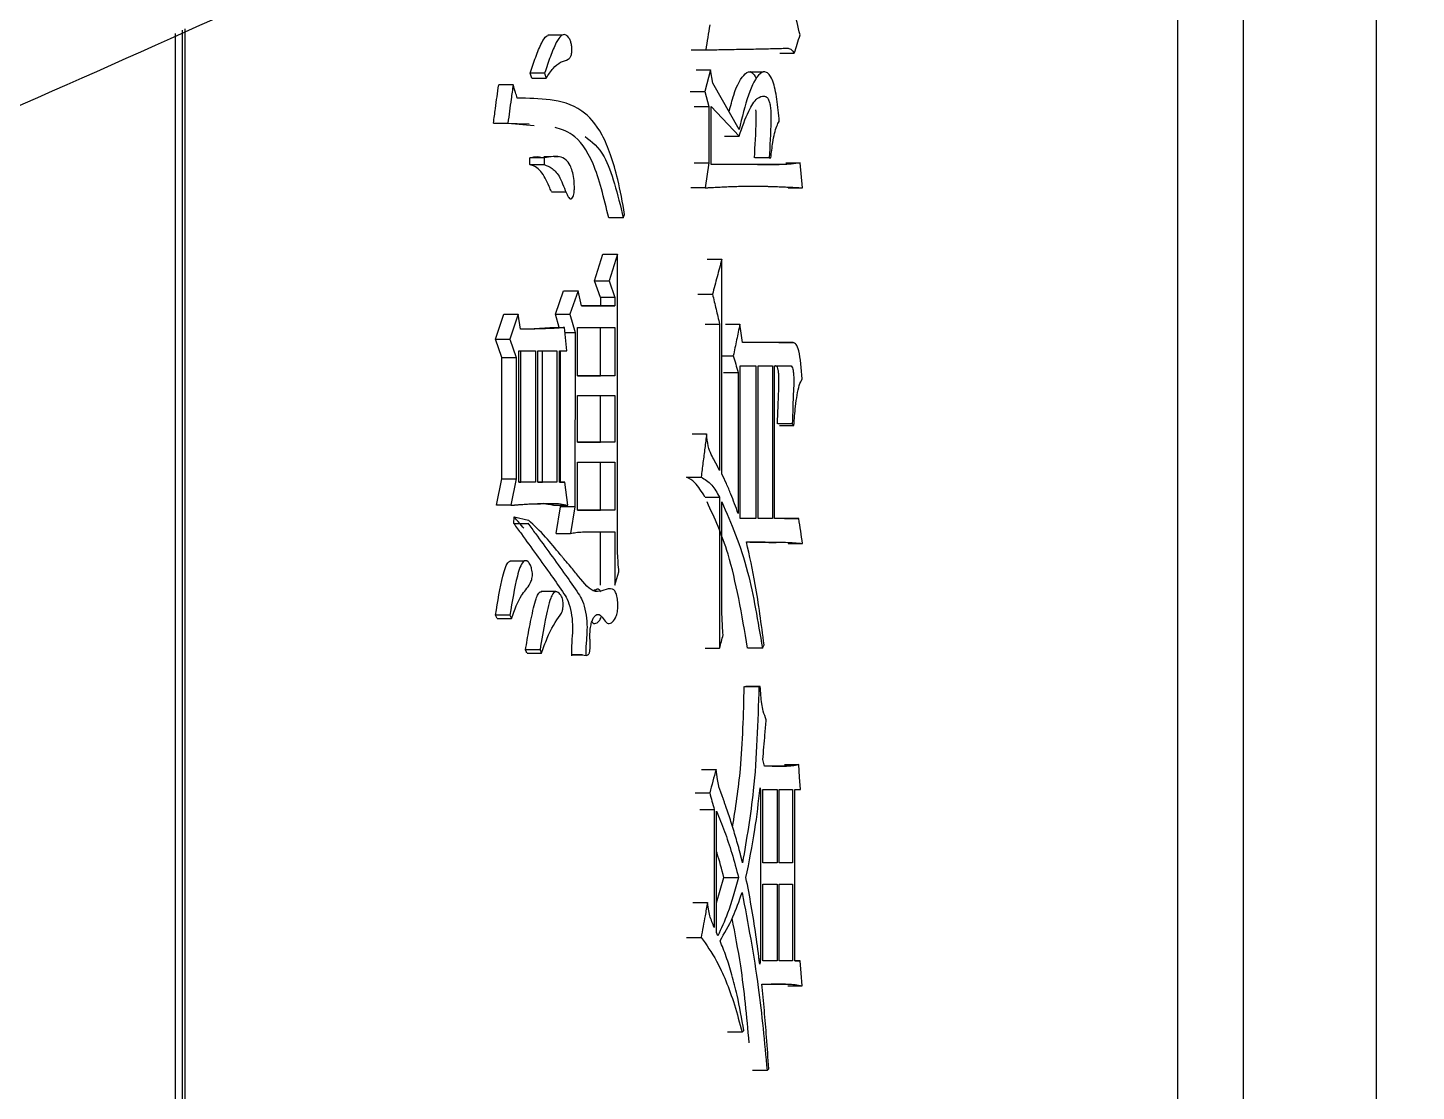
# Model space of a CAD drawing. Header units: millimetres. Extents: x 2028 to 4172, y 863 to 2379.
# Drawn here: x 2956.15 to 2965.19, y 1098.63 to 1105.55 of the extents above; entities that cross this region are included whole.
import ezdxf

# ---------------------------------------------------------------- set-up
doc = ezdxf.new("R2010")
doc.units = ezdxf.units.MM

msp = doc.modelspace()

# ---------------------------------------------------------------- linework, layer by layer
at = {"color": 7, "linetype": 'Continuous', "lineweight": 25}
for p, q in [((2964.9284, 1109.275), (2964.9309, 1080.5375)), ((2964.0636, 1108.8306), (2964.0661, 1080.5384)), ((2963.638, 1081.7115), (2963.6388, 1108.6122)), ((2957.1103, 1105.5117), (2957.1101, 1093.9289)), ((2957.1558, 1105.5328), (2957.1556, 1093.9289)), ((2957.1744, 1093.8789), (2957.1745, 1105.5415)), ((2959.632, 1105.5018), (2959.5367, 1105.5018)), ((2960.4695, 1105.4053), (2960.5642, 1105.4053)), ((2961.0478, 1105.3837), (2961.1411, 1105.3837)), ((2959.5154, 1105.2538), (2959.4214, 1105.2538)), ((2959.4314, 1105.2214), (2959.4214, 1105.2538)), ((2959.5154, 1105.2538), (2959.5254, 1105.2214)), ((2960.5018, 1105.2755), (2960.5964, 1105.2755)), ((2960.5964, 1105.2755), (2960.5583, 1105.1349)), ((2960.611, 1105.189), (2960.5964, 1105.2755)), ((2960.9386, 1105.2609), (2960.8442, 1105.261)), ((2959.31, 1105.1781), (2959.2163, 1105.1781)), ((2960.4636, 1105.1349), (2960.5583, 1105.1349)), ((2960.5583, 1105.1349), (2960.5847, 1105.0375)), ((2960.7811, 1104.8861), (2960.611, 1105.189)), ((2960.5847, 1105.0375), (2960.5847, 1104.6697)), ((2960.5993, 1105.0375), (2960.7811, 1104.8428)), ((2960.5993, 1104.6589), (2960.5993, 1105.0375)), ((2959.1822, 1104.9293), (2959.2759, 1104.9293)), ((2959.4145, 1104.9214), (2959.1822, 1104.9293)), ((2959.2759, 1104.9293), (2959.4474, 1104.9134)), ((2960.6869, 1104.8428), (2960.7811, 1104.8428)), ((2959.5121, 1104.7021), (2959.418, 1104.7021)), ((2959.418, 1104.6588), (2959.418, 1104.7021)), ((2959.559, 1104.7091), (2959.5106, 1104.7091)), ((2959.5121, 1104.7021), (2959.5121, 1104.6588)), ((2959.6059, 1104.7091), (2959.5766, 1104.7091)), ((2960.5847, 1104.6697), (2960.5612, 1104.5075)), ((2960.9774, 1104.7022), (2960.8837, 1104.7022)), ((2960.9774, 1104.7022), (2960.9885, 1104.7022)), ((2961.0855, 1104.6698), (2961.1787, 1104.6698)), ((2961.1947, 1104.5075), (2961.1787, 1104.6698)), ((2959.418, 1104.6588), (2959.5121, 1104.6588)), ((2961.0434, 1104.6589), (2960.5993, 1104.6589)), ((2960.9012, 1104.6589), (2960.9474, 1104.6589)), ((2960.9499, 1104.6589), (2961.0434, 1104.6589)), ((2960.5612, 1104.5075), (2960.4666, 1104.5075)), ((2961.1015, 1104.5075), (2961.1947, 1104.5075)), ((2959.5591, 1104.4806), (2959.6544, 1104.4806)), ((2960.0271, 1104.3127), (2959.9324, 1104.3127)), ((2959.8408, 1103.9017), (2959.8946, 1104.0748)), ((2959.8946, 1104.0748), (2959.9893, 1104.0748)), ((2959.9893, 1104.0748), (2959.9354, 1103.9017)), ((2959.9892, 1102.225), (2959.9893, 1104.0748)), ((2960.5746, 1104.0423), (2960.6691, 1104.0423)), ((2960.6691, 1102.6469), (2960.6691, 1104.0423)), ((2959.8408, 1103.9017), (2959.9354, 1103.9017)), ((2959.8788, 1103.7935), (2959.8408, 1103.9017)), ((2959.9354, 1103.9017), (2959.9734, 1103.7935)), ((2959.5862, 1103.6853), (2959.6384, 1103.8368)), ((2959.6384, 1103.8368), (2959.7327, 1103.8368)), ((2959.7327, 1103.8368), (2959.6805, 1103.6853)), ((2959.7555, 1103.7394), (2959.7327, 1103.8368)), ((2959.9734, 1103.7935), (2959.8788, 1103.7935)), ((2959.8788, 1103.7935), (2959.8788, 1103.7394)), ((2959.9734, 1103.7935), (2959.9734, 1103.7394)), ((2960.5135, 1103.8152), (2960.6081, 1103.8152)), ((2959.1958, 1103.523), (2959.2502, 1103.6853)), ((2959.2502, 1103.6853), (2959.344, 1103.6853)), ((2959.344, 1103.6853), (2959.2896, 1103.523)), ((2959.3575, 1103.588), (2959.344, 1103.6853)), ((2959.5862, 1103.6853), (2959.6805, 1103.6853)), ((2959.61, 1103.5988), (2959.5862, 1103.6853)), ((2959.6805, 1103.6853), (2959.7132, 1103.5663)), ((2959.8788, 1103.7394), (2959.9734, 1103.7394)), ((2959.5502, 1103.5988), (2959.6444, 1103.5988)), ((2959.6608, 1103.4473), (2959.6444, 1103.5988)), ((2959.7294, 1103.2851), (2959.7295, 1103.5988)), ((2959.7295, 1103.5988), (2959.9734, 1103.5988)), ((2959.8788, 1103.2851), (2959.8788, 1103.5988)), ((2959.9734, 1103.5988), (2959.9734, 1103.2851)), ((2960.5601, 1103.6205), (2960.6546, 1103.6205)), ((2960.6546, 1103.6205), (2960.6546, 1102.6685)), ((2960.6925, 1103.6205), (2960.7867, 1103.6205)), ((2959.1958, 1103.523), (2959.2896, 1103.523)), ((2959.2366, 1103.4041), (2959.1958, 1103.523)), ((2959.2896, 1103.523), (2959.3304, 1103.4041)), ((2959.6479, 1103.5663), (2959.7132, 1103.5663)), ((2959.7132, 1103.5663), (2959.7131, 1102.4305)), ((2961.133, 1103.5015), (2960.8038, 1103.5015)), ((2961.0397, 1103.5015), (2961.133, 1103.5015)), ((2959.2366, 1103.4041), (2959.3304, 1103.4041)), ((2959.2366, 1102.6144), (2959.2366, 1103.4041)), ((2959.3304, 1103.4041), (2959.3304, 1102.6144)), ((2959.3473, 1102.5928), (2959.3474, 1103.4473)), ((2959.3474, 1103.4473), (2959.4552, 1103.4473)), ((2959.3613, 1102.5928), (2959.3613, 1103.4473)), ((2959.4552, 1103.4473), (2959.4552, 1102.5928)), ((2959.472, 1102.5928), (2959.472, 1103.4473)), ((2959.472, 1103.4473), (2959.595, 1103.4473)), ((2959.5009, 1102.5928), (2959.5009, 1103.4473)), ((2959.595, 1103.4473), (2959.595, 1102.5928)), ((2959.6115, 1103.4473), (2959.6608, 1103.4473)), ((2959.6115, 1102.5928), (2959.6115, 1103.4473)), ((2959.6189, 1102.5928), (2959.6189, 1103.4473)), ((2960.6691, 1103.4149), (2960.7439, 1103.4149)), ((2960.7895, 1102.3548), (2960.7896, 1103.35)), ((2960.7896, 1103.35), (2960.8912, 1103.35)), ((2960.8912, 1103.35), (2960.8911, 1102.3548)), ((2960.9051, 1102.3548), (2960.9051, 1103.35)), ((2960.9051, 1103.35), (2960.9995, 1103.35)), ((2960.9995, 1103.35), (2960.9995, 1102.3548)), ((2961.0132, 1103.35), (2961.1141, 1103.35)), ((2961.0132, 1102.3549), (2961.0132, 1103.35)), ((2961.018, 1103.35), (2961.1141, 1103.35)), ((2959.9734, 1103.2851), (2959.7294, 1103.2851)), ((2959.7294, 1103.2851), (2959.8788, 1103.2851)), ((2959.9734, 1103.2851), (2959.8788, 1103.2851)), ((2960.6811, 1103.3068), (2960.7753, 1103.3068)), ((2960.7753, 1103.3068), (2960.7753, 1102.3873)), ((2959.7294, 1102.8524), (2959.7294, 1103.1553)), ((2959.7294, 1103.1553), (2959.9734, 1103.1553)), ((2959.8788, 1102.8524), (2959.8788, 1103.1553)), ((2959.9734, 1103.1553), (2959.9734, 1102.8524)), ((2961.1276, 1102.9714), (2961.0343, 1102.9714)), ((2961.0451, 1102.9606), (2961.1384, 1102.9606)), ((2961.1276, 1102.9714), (2961.1384, 1102.9606)), ((2960.4754, 1102.9066), (2960.57, 1102.9066)), ((2959.9734, 1102.8524), (2959.7294, 1102.8524)), ((2959.7294, 1102.8524), (2959.8788, 1102.8524)), ((2959.9734, 1102.8524), (2959.8788, 1102.8524)), ((2959.7294, 1102.4089), (2959.7294, 1102.7226)), ((2959.7294, 1102.7226), (2959.9734, 1102.7226)), ((2959.8788, 1102.4089), (2959.8788, 1102.7226)), ((2959.9734, 1102.7226), (2959.9734, 1102.4089)), ((2959.2026, 1102.4413), (2959.2366, 1102.6144)), ((2959.2366, 1102.6144), (2959.3304, 1102.6144)), ((2959.3304, 1102.6144), (2959.2964, 1102.4413)), ((2959.4552, 1102.5928), (2959.3473, 1102.5928)), ((2959.3473, 1102.5928), (2959.3613, 1102.5928)), ((2959.4552, 1102.5928), (2959.3613, 1102.5928)), ((2959.595, 1102.5928), (2959.472, 1102.5928)), ((2959.472, 1102.5928), (2959.5009, 1102.5928)), ((2959.595, 1102.5928), (2959.5009, 1102.5928)), ((2959.6477, 1102.5928), (2959.6115, 1102.5928)), ((2959.6115, 1102.5928), (2959.6477, 1102.5928)), ((2959.6674, 1102.4413), (2959.6477, 1102.5928)), ((2960.4393, 1102.6252), (2960.5347, 1102.6252)), ((2960.5601, 1102.4954), (2960.6546, 1102.4954)), ((2960.6546, 1102.4954), (2960.6546, 1101.5111)), ((2959.2964, 1102.4413), (2959.2026, 1102.4413)), ((2959.5107, 1102.4521), (2959.6049, 1102.4521)), ((2959.5731, 1102.4413), (2959.6674, 1102.4413)), ((2959.5895, 1102.2574), (2959.6189, 1102.4305)), ((2959.6049, 1102.4521), (2959.6674, 1102.4413)), ((2959.6189, 1102.4305), (2959.6189, 1102.4413)), ((2959.7131, 1102.4305), (2959.6189, 1102.4305)), ((2959.7131, 1102.4305), (2959.6837, 1102.2574)), ((2959.9734, 1102.4089), (2959.7294, 1102.4089)), ((2959.7294, 1102.4089), (2959.8788, 1102.4089)), ((2959.9734, 1102.4089), (2959.8788, 1102.4089)), ((2960.669, 1101.814), (2960.6691, 1102.463)), ((2959.3143, 1102.3223), (2959.3176, 1102.3656)), ((2959.3176, 1102.3656), (2959.4098, 1102.344)), ((2960.8911, 1102.3548), (2960.7895, 1102.3548)), ((2960.8911, 1102.3548), (2960.7972, 1102.3548)), ((2960.9995, 1102.3548), (2960.9051, 1102.3548)), ((2960.9995, 1102.3548), (2960.9058, 1102.3548)), ((2961.1706, 1102.3549), (2961.0132, 1102.3549)), ((2961.0774, 1102.3549), (2961.1706, 1102.3549)), ((2959.5895, 1102.2574), (2959.6837, 1102.2574)), ((2959.8788, 1101.9221), (2959.8788, 1102.2683)), ((2959.9734, 1102.2683), (2959.9734, 1101.9221)), ((2961.1015, 1102.1926), (2961.1946, 1102.1926)), ((2959.3836, 1102.0789), (2959.2897, 1102.0789)), ((2959.9734, 1101.9221), (2959.9987, 1102.0086)), ((2959.5888, 1101.8795), (2959.4935, 1101.8795)), ((2959.206, 1101.7058), (2959.1958, 1101.7274)), ((2959.206, 1101.7058), (2959.2997, 1101.7058)), ((2959.2895, 1101.7274), (2959.2997, 1101.7058)), ((2959.4853, 1101.5003), (2959.3913, 1101.5003)), ((2960.5601, 1101.5111), (2960.6546, 1101.5111)), ((2960.933, 1101.5111), (2960.8391, 1101.5111)), ((2960.933, 1101.5111), (2960.9441, 1101.5327)), ((2959.4013, 1101.4786), (2959.4953, 1101.4786)), ((2959.7616, 1101.4678), (2959.6967, 1101.4678)), ((2960.8168, 1101.2623), (2960.9107, 1101.2623)), ((2960.9191, 1101.2623), (2960.8252, 1101.2623)), ((2960.9191, 1101.2623), (2960.9107, 1101.2623)), ((2960.9469, 1100.7431), (2960.9358, 1100.7863)), ((2960.5368, 1100.7214), (2960.6313, 1100.7214)), ((2961.0897, 1100.7431), (2960.9469, 1100.7431)), ((2960.9962, 1100.7431), (2961.0897, 1100.7431)), ((2961.0773, 1100.7539), (2961.1705, 1100.7539)), ((2960.4959, 1100.57), (2960.5905, 1100.57)), ((2960.9218, 1100.57), (2960.9218, 1099.4883)), ((2960.9357, 1100.1157), (2960.9358, 1100.5916)), ((2960.9358, 1100.5916), (2961.0296, 1100.5916)), ((2961.0296, 1100.5916), (2961.0296, 1100.1157)), ((2961.0433, 1100.1157), (2961.0433, 1100.5916)), ((2961.0433, 1100.5916), (2961.1302, 1100.5916)), ((2961.1302, 1100.5916), (2961.1302, 1100.1157)), ((2961.1437, 1100.5916), (2961.1813, 1100.5916)), ((2961.1437, 1099.4775), (2961.1437, 1100.5916)), ((2960.5251, 1100.4618), (2960.6197, 1100.4618)), ((2960.6197, 1100.4618), (2960.6196, 1099.6938)), ((2960.6342, 1099.6613), (2960.6342, 1100.451)), ((2961.0296, 1100.1157), (2960.9357, 1100.1157)), ((2961.0296, 1100.1157), (2960.936, 1100.1157)), ((2961.1302, 1100.1157), (2961.0433, 1100.1157)), ((2961.1302, 1100.1157), (2961.0433, 1100.1157)), ((2960.6342, 1099.8549), (2960.6824, 1100.0183)), ((2960.6839, 1100.0183), (2960.7781, 1100.0183)), ((2960.9357, 1099.4774), (2960.9357, 1099.975)), ((2960.9357, 1099.975), (2961.0296, 1099.975)), ((2961.0296, 1099.975), (2961.0296, 1099.4774)), ((2961.0433, 1099.4774), (2961.0433, 1099.975)), ((2961.0433, 1099.975), (2961.1302, 1099.975)), ((2961.1302, 1099.975), (2961.1302, 1099.4775)), ((2960.4812, 1099.856), (2960.5758, 1099.856)), ((2960.6429, 1099.6397), (2960.6342, 1099.6613)), ((2960.9218, 1099.4883), (2960.912, 1099.4883)), ((2960.9218, 1099.4883), (2960.9162, 1099.4558)), ((2961.0296, 1099.4774), (2960.9357, 1099.4774)), ((2961.0296, 1099.4774), (2960.936, 1099.4774)), ((2961.1302, 1099.4775), (2961.0433, 1099.4774)), ((2961.1302, 1099.4775), (2961.0433, 1099.4775)), ((2961.1786, 1099.4775), (2961.1437, 1099.4775)), ((2961.1437, 1099.4775), (2961.1786, 1099.4775)), ((2960.9302, 1099.326), (2961.0842, 1099.326)), ((2961.0842, 1099.326), (2960.9908, 1099.326)), ((2961.0988, 1099.3152), (2961.1919, 1099.3152)), ((2960.8008, 1099.0123), (2960.7067, 1099.0123)), ((2960.8008, 1099.0123), (2960.8122, 1099.0231)), ((2960.9635, 1098.7635), (2960.9745, 1098.7743))]:
    msp.add_line(p, q, dxfattribs=at)
at = {"color": 7, "linetype": 'Continuous', "lineweight": 25, "flags": 128}
for points in [[(2959.4314, 1105.2214), (2959.4725, 1105.2214), (2959.499, 1105.2214), (2959.5254, 1105.2214)], [(2960.4901, 1105.0375), (2960.537, 1105.0375), (2960.5847, 1105.0375)], [(2960.4901, 1104.6697), (2960.537, 1104.6697), (2960.5847, 1104.6697)], [(2960.0271, 1104.3127), (2960.0318, 1104.3235), (2960.0365, 1104.3343)], [(2960.8038, 1103.5015), (2960.7952, 1103.561), (2960.7867, 1103.6205)], [(2959.3143, 1102.3223), (2959.3565, 1102.3223), (2959.3823, 1102.3223), (2959.4082, 1102.3223)], [(2959.2895, 1101.7274), (2959.2548, 1101.7274), (2959.2253, 1101.7274), (2959.1958, 1101.7274)], [(2959.4013, 1101.4786), (2959.3988, 1101.4841), (2959.3962, 1101.4896), (2959.3913, 1101.5003)], [(2959.4853, 1101.5002), (2959.4879, 1101.4948), (2959.4916, 1101.4867), (2959.4953, 1101.4786)], [(2960.6487, 1100.6132), (2960.6417, 1100.6572), (2960.6365, 1100.6893), (2960.6313, 1100.7214)], [(2961.1813, 1100.5916), (2961.1759, 1100.6728), (2961.1705, 1100.7539)], [(2960.919, 1100.6025), (2960.9204, 1100.5862), (2960.9218, 1100.57)], [(2960.5904, 1099.7695), (2960.5831, 1099.8128), (2960.5758, 1099.856)], [(2960.4399, 1099.6289), (2960.4634, 1099.6289), (2960.4874, 1099.6289), (2960.5346, 1099.6289)], [(2961.1919, 1099.3152), (2961.1852, 1099.3963), (2961.1786, 1099.4775)], [(2960.9635, 1098.7635), (2960.9245, 1098.7635), (2960.896, 1098.7635), (2960.8697, 1098.7635)]]:
    msp.add_lwpolyline(points, dxfattribs=at)
at = {"color": 7, "linetype": 'Continuous', "lineweight": 25}
for points, knots in [([(2887.028, 1090.6049), (2889.5884, 1090.6297), (2893.1688, 1090.6645), (2898.438, 1090.9433), (2902.9024, 1091.2786), (2908.2185, 1091.8443), (2913.7875, 1092.6176), (2919.601, 1093.6276), (2925.5722, 1094.8837), (2931.6482, 1096.3943), (2937.7862, 1098.165), (2943.9514, 1100.1992), (2950.1149, 1102.4987), (2956.2518, 1105.0639), (2962.3399, 1107.8943), (2968.3594, 1110.988), (2974.2922, 1114.3427), (2980.1213, 1117.9549), (2985.8311, 1121.8204), (2991.4066, 1125.9345), (2996.8339, 1130.2917), (3002.0996, 1134.886), (3007.1909, 1139.7105), (3012.0958, 1144.7581), (3016.8026, 1150.0211), (3021.3004, 1155.4911), (3025.5787, 1161.1593), (3029.6274, 1167.0165), (3033.437, 1173.0532), (3036.9987, 1179.259), (3040.3039, 1185.6237), (3043.3448, 1192.1362), (3046.1138, 1198.7854), (3048.6043, 1205.5598), (3050.8097, 1212.4475), (3052.7243, 1219.4363), (3054.3429, 1226.5139), (3055.6607, 1233.6676), (3056.6736, 1240.8846), (3057.378, 1248.1518), (3057.7709, 1255.456), (3057.8498, 1262.7838), (3057.6128, 1270.1219), (3057.0586, 1277.4566), (3056.1865, 1284.7742), (3054.9961, 1292.0613), (3053.488, 1299.3039), (3051.663, 1306.4885), (3049.5226, 1313.6013), (3047.0687, 1320.6288), (3044.3039, 1327.5574), (3041.2312, 1334.3737), (3037.854, 1341.0644), (3034.1764, 1347.6163), (3030.2028, 1354.0163), (3025.9378, 1360.2516), (3021.3866, 1366.3097), (3016.5547, 1372.178), (3011.4475, 1377.8444), (3006.071, 1383.297), (3000.6242, 1388.3446), (2995.1508, 1392.9968), (2989.6926, 1397.2663), (2984.0677, 1401.3086), (2978.2863, 1405.117), (2972.3588, 1408.6852), (2966.2963, 1412.0071), (2960.1106, 1415.0774), (2953.8139, 1417.8909), (2947.4202, 1420.4428), (2940.9451, 1422.7289), (2934.4074, 1424.7452), (2927.8325, 1426.4877), (2921.2596, 1427.9526), (2914.7658, 1429.1341), (2908.4763, 1430.0312), (2902.9526, 1430.6146), (2898.0698, 1430.9822), (2893.2457, 1431.222), (2887.2713, 1431.3391), (2881.7545, 1431.2287), (2876.4853, 1430.957), (2872.0208, 1430.6195), (2866.7048, 1430.0546), (2861.1358, 1429.2811), (2855.3223, 1428.2711), (2849.3511, 1427.015), (2843.2751, 1425.5044), (2837.1371, 1423.7337), (2830.9719, 1421.6995), (2824.8084, 1419.4), (2818.6715, 1416.8348), (2812.5834, 1414.0044), (2806.5639, 1410.9106), (2800.6311, 1407.556), (2794.802, 1403.9438), (2789.0922, 1400.0783), (2783.5167, 1395.9641), (2778.0894, 1391.6069), (2772.8237, 1387.0127), (2767.7324, 1382.1882), (2762.8275, 1377.1405), (2758.1207, 1371.8776), (2753.6229, 1366.4076), (2749.3446, 1360.7394), (2745.2959, 1354.8821), (2741.4863, 1348.8455), (2737.9245, 1342.6397), (2734.6198, 1336.2749), (2731.577, 1329.7629), (2728.8151, 1323.1115), (2726.478, 1316.8294), (2725.1995, 1312.7243), (2724.6363, 1310.9158)], [0, 0, 0, 0, 0.010207, 0.014274, 0.021037, 0.028056, 0.035587, 0.043451, 0.051578, 0.059911, 0.06841, 0.077044, 0.085791, 0.094634, 0.103558, 0.112554, 0.121612, 0.130726, 0.13989, 0.149098, 0.158347, 0.167633, 0.176954, 0.186306, 0.195688, 0.205098, 0.214535, 0.223996, 0.233481, 0.242989, 0.252518, 0.262068, 0.271639, 0.281229, 0.290838, 0.300466, 0.310113, 0.319778, 0.329461, 0.339162, 0.348881, 0.358618, 0.368373, 0.378146, 0.387938, 0.397748, 0.407578, 0.417427, 0.427296, 0.437185, 0.447097, 0.457031, 0.466988, 0.47697, 0.486979, 0.497016, 0.507082, 0.517181, 0.527315, 0.537488, 0.547704, 0.556915, 0.566123, 0.575327, 0.584526, 0.593719, 0.602905, 0.612082, 0.621247, 0.630396, 0.639524, 0.64862, 0.657668, 0.666638, 0.675463, 0.683979, 0.691963, 0.697606, 0.703501, 0.71122, 0.721427, 0.725494, 0.732257, 0.739276, 0.746807, 0.754671, 0.762798, 0.771131, 0.77963, 0.788264, 0.797011, 0.805853, 0.814778, 0.823774, 0.832832, 0.841946, 0.85111, 0.860318, 0.869567, 0.878853, 0.888174, 0.897526, 0.906908, 0.916318, 0.925755, 0.935216, 0.944701, 0.954208, 0.963738, 0.973288, 0.982858, 0.992449, 1, 1, 1, 1]), ([(2961.1787, 1105.5027), (2961.1653, 1105.5567), (2961.1394, 1105.6614), (2961.1047, 1105.8291), (2961.0839, 1105.9432), (2961.0735, 1106.0003)], [0, 0, 0, 0, 0.347854, 0.67337, 1, 1, 1, 1]), ([(2959.4214, 1105.2538), (2959.4332, 1105.2893), (2959.4568, 1105.3605), (2959.4912, 1105.4448), (2959.5194, 1105.4933), (2959.534, 1105.4979), (2959.5374, 1105.499)], [0, 0, 0, 0, 0.3465962, 0.6953672, 0.9290108, 1, 1, 1, 1]), ([(2959.5254, 1105.2214), (2959.5404, 1105.244), (2959.5705, 1105.2894), (2959.6194, 1105.3306), (2959.6568, 1105.3333), (2959.6794, 1105.353), (2959.6872, 1105.3647), (2959.6916, 1105.3804), (2959.6932, 1105.3963), (2959.6929, 1105.4173), (2959.69, 1105.4415), (2959.6834, 1105.4671), (2959.6695, 1105.492), (2959.6487, 1105.509), (2959.6199, 1105.4989), (2959.5867, 1105.45), (2959.5518, 1105.3618), (2959.5276, 1105.2913), (2959.5154, 1105.2539), (2959.5154, 1105.2538)], [0, 0, 0, 0, 0.122963, 0.247031, 0.370505, 0.395962, 0.421667, 0.433716, 0.445798, 0.461982, 0.485013, 0.50855, 0.540716, 0.603687, 0.664288, 0.751122, 0.871606, 0.999878, 1, 1, 1, 1]), ([(2960.5906, 1105.5676), (2960.5862, 1105.5405), (2960.5774, 1105.4864), (2960.5686, 1105.4324), (2960.5642, 1105.4053)], [0, 0, 0, 0, 0.5, 1, 1, 1, 1]), ([(2961.1411, 1105.3837), (2961.1474, 1105.4035), (2961.1599, 1105.4432), (2961.1724, 1105.4829), (2961.1787, 1105.5027)], [0, 0, 0, 0, 0.499999, 1, 1, 1, 1]), ([(2960.5642, 1105.4053), (2960.5835, 1105.4057), (2960.6221, 1105.4064), (2960.6794, 1105.4075), (2960.7363, 1105.4085), (2960.7833, 1105.4094), (2960.83, 1105.4102), (2960.8764, 1105.411), (2960.9317, 1105.4122), (2960.9773, 1105.4132), (2961.0192, 1105.4143), (2961.05, 1105.415), (2961.079, 1105.4157), (2961.0934, 1105.416), (2961.1006, 1105.4162)], [0, 0, 0, 0, 0.104023, 0.208045, 0.312068, 0.416091, 0.468102, 0.572125, 0.676148, 0.78017, 0.832182, 0.916091, 0.958045, 1, 1, 1, 1]), ([(2961.1006, 1105.4162), (2961.1084, 1105.4146), (2961.1225, 1105.4117), (2961.1354, 1105.3923), (2961.1411, 1105.3837)], [0, 0, 0, 0, 0.557581, 1, 1, 1, 1]), ([(2960.7166, 1105.001), (2960.7262, 1105.0395), (2960.7546, 1105.1535), (2960.8072, 1105.249), (2960.8614, 1105.2746), (2960.8832, 1105.2358), (2960.8919, 1105.2201)], [0, 0, 0, 0, 0.215613, 0.638466, 0.853974, 1, 1, 1, 1]), ([(2961.0434, 1104.9402), (2961.0388, 1104.9891), (2961.0296, 1105.0854), (2961.0034, 1105.2134), (2960.9614, 1105.2707), (2960.9034, 1105.2531), (2960.8378, 1105.122), (2960.8002, 1104.9657), (2960.7811, 1104.8861)], [0, 0, 0, 0, 0.1273113, 0.25064, 0.3763468, 0.5011022, 0.7458194, 1, 1, 1, 1]), ([(2959.1822, 1104.9293), (2959.1865, 1104.9606), (2959.1943, 1105.0178), (2959.2057, 1105.1007), (2959.2127, 1105.1523), (2959.2163, 1105.1781)], [0, 0, 0, 0, 0.377799, 0.688899, 1, 1, 1, 1]), ([(2959.31, 1105.1781), (2959.3057, 1105.1468), (2959.2979, 1105.0896), (2959.2866, 1105.0067), (2959.2795, 1104.9551), (2959.2759, 1104.9293)], [0, 0, 0, 0, 0.377734, 0.688867, 1, 1, 1, 1]), ([(2959.3372, 1105.0915), (2959.3333, 1105.104), (2959.3268, 1105.1247), (2959.3177, 1105.1535), (2959.3126, 1105.1699), (2959.31, 1105.1781)], [0, 0, 0, 0, 0.4325048, 0.7162517, 1, 1, 1, 1]), ([(2960.0365, 1104.3343), (2960.0225, 1104.412), (2959.986, 1104.6139), (2959.8942, 1104.8778), (2959.7389, 1105.0437), (2959.5518, 1105.0868), (2959.4091, 1105.0899), (2959.3372, 1105.0915)], [0, 0, 0, 0, 0.112639, 0.292888, 0.474955, 0.735645, 1, 1, 1, 1]), ([(2960.7811, 1104.8428), (2960.8014, 1104.901), (2960.8374, 1105.0045), (2960.8952, 1105.0951), (2960.9372, 1105.1072), (2960.9633, 1105.1), (2960.9759, 1105.0774), (2960.9842, 1105.0489), (2960.9896, 1105.0032), (2960.9886, 1104.8838), (2960.9823, 1104.7816), (2960.9774, 1104.7022)], [0, 0, 0, 0, 0.23749, 0.42213, 0.564767, 0.621672, 0.660735, 0.693272, 0.725999, 0.787152, 1, 1, 1, 1]), ([(2960.8815, 1104.7022), (2960.8862, 1104.7825), (2960.8918, 1104.879), (2960.8937, 1104.9861), (2960.8918, 1105.0085), (2960.8913, 1105.0149)], [0, 0, 0, 0, 0.779722, 0.936775, 1, 1, 1, 1]), ([(2960.9885, 1104.7022), (2960.9924, 1104.7366), (2960.9987, 1104.7931), (2961.0118, 1104.8631), (2961.026, 1104.912), (2961.0377, 1104.9309), (2961.0434, 1104.9402)], [0, 0, 0, 0, 0.348649, 0.570981, 0.788219, 1, 1, 1, 1]), ([(2959.9324, 1104.3127), (2959.9016, 1104.4404), (2959.8409, 1104.6916), (2959.7085, 1104.864), (2959.6207, 1104.8898), (2959.5834, 1104.9008)], [0, 0, 0, 0, 0.372916, 0.733547, 1, 1, 1, 1]), ([(2959.7791, 1104.841), (2959.8226, 1104.8077), (2959.9265, 1104.728), (2959.9901, 1104.4655), (2960.0271, 1104.3127)], [0, 0, 0, 0, 0.418252, 1, 1, 1, 1]), ([(2959.418, 1104.7021), (2959.4359, 1104.7066), (2959.4671, 1104.7145), (2959.4979, 1104.7068), (2959.511, 1104.7036)], [0, 0, 0, 0, 0.573402, 1, 1, 1, 1]), ([(2959.5121, 1104.6588), (2959.5298, 1104.6521), (2959.5655, 1104.6388), (2959.6187, 1104.5795), (2959.6483, 1104.4885), (2959.6714, 1104.4435), (2959.6824, 1104.4341), (2959.6926, 1104.4372), (2959.7007, 1104.4488), (2959.7059, 1104.4656), (2959.7088, 1104.4877), (2959.7095, 1104.5232), (2959.706, 1104.57), (2959.6962, 1104.6181), (2959.6791, 1104.6621), (2959.6375, 1104.7118), (2959.5792, 1104.7141), (2959.5314, 1104.7056), (2959.5121, 1104.7021)], [0, 0, 0, 0, 0.115518, 0.231634, 0.360314, 0.38877, 0.411137, 0.433609, 0.45467, 0.468652, 0.482629, 0.505933, 0.545458, 0.585905, 0.62732, 0.690876, 0.874624, 1, 1, 1, 1]), ([(2961.1787, 1104.6698), (2961.1596, 1104.6669), (2961.1277, 1104.6621), (2961.0825, 1104.6597), (2961.0565, 1104.6592), (2961.0434, 1104.6589)], [0, 0, 0, 0, 0.427543, 0.713753, 1, 1, 1, 1]), ([(2959.5602, 1104.4829), (2959.555, 1104.4942), (2959.533, 1104.542), (2959.4896, 1104.6338), (2959.4432, 1104.65), (2959.418, 1104.6588)], [0, 0, 0, 0, 0.12447, 0.525331, 1, 1, 1, 1]), ([(2960.5612, 1104.5075), (2960.5649, 1104.5077), (2960.5722, 1104.5081), (2960.5831, 1104.5087), (2960.5976, 1104.5095), (2960.6158, 1104.5105), (2960.6375, 1104.5116), (2960.6592, 1104.5127), (2960.6807, 1104.5138), (2960.7022, 1104.5148), (2960.7237, 1104.5157), (2960.7415, 1104.5164), (2960.7593, 1104.517), (2960.777, 1104.5175), (2960.7982, 1104.518), (2960.8159, 1104.5183), (2960.8299, 1104.5185), (2960.8405, 1104.5186), (2960.851, 1104.5187), (2960.8615, 1104.5187), (2960.8702, 1104.5187), (2960.8772, 1104.5187), (2960.8824, 1104.5187), (2960.8877, 1104.5186), (2960.8929, 1104.5186), (2960.8972, 1104.5186), (2960.9007, 1104.5185), (2960.9042, 1104.5185), (2960.9085, 1104.5185), (2960.9137, 1104.5184), (2960.9189, 1104.5183), (2960.9241, 1104.5182), (2960.9293, 1104.5182), (2960.9345, 1104.5181), (2960.9414, 1104.5179), (2960.9501, 1104.5178), (2960.9604, 1104.5175), (2960.9707, 1104.5172), (2960.981, 1104.517), (2960.9913, 1104.5167), (2961.0016, 1104.5163), (2961.0153, 1104.5159), (2961.0323, 1104.5152), (2961.0527, 1104.5144), (2961.0731, 1104.5135), (2961.0933, 1104.5126), (2961.1102, 1104.5118), (2961.1236, 1104.5112), (2961.1337, 1104.5107), (2961.1437, 1104.5101), (2961.1537, 1104.5096), (2961.1637, 1104.5091), (2961.1739, 1104.5086), (2961.1842, 1104.5081), (2961.1912, 1104.5077), (2961.1947, 1104.5075)], [0, 0, 0, 0, 0.016501, 0.033002, 0.049503, 0.082504, 0.115506, 0.148508, 0.18151, 0.214512, 0.247513, 0.280515, 0.297016, 0.330018, 0.36302, 0.396021, 0.412522, 0.429023, 0.445524, 0.462025, 0.478526, 0.486776, 0.495027, 0.503277, 0.511528, 0.519778, 0.523903, 0.528029, 0.536279, 0.54453, 0.55278, 0.56103, 0.569281, 0.577531, 0.585782, 0.602283, 0.618784, 0.635284, 0.651785, 0.668286, 0.684787, 0.701288, 0.73429, 0.767292, 0.800293, 0.833295, 0.866297, 0.882798, 0.899299, 0.9158, 0.932301, 0.948801, 0.965302, 0.982651, 1, 1, 1, 1]), ([(2960.6691, 1104.0423), (2960.659, 1104.0045), (2960.6387, 1103.9287), (2960.6183, 1103.853), (2960.6081, 1103.8152)], [0, 0, 0, 0, 0.5, 1, 1, 1, 1]), ([(2960.6081, 1103.8152), (2960.6158, 1103.7827), (2960.6314, 1103.7178), (2960.6469, 1103.6529), (2960.6546, 1103.6205)], [0, 0, 0, 0, 0.500001, 1, 1, 1, 1]), ([(2959.9734, 1103.7394), (2959.9416, 1103.7394), (2959.8697, 1103.7394), (2959.7964, 1103.7394), (2959.7555, 1103.7394)], [0, 0, 0, 0, 0.44202, 1, 1, 1, 1]), ([(2959.7555, 1103.7394), (2959.7563, 1103.7394), (2959.7979, 1103.7394), (2959.8388, 1103.7394), (2959.8788, 1103.7394)], [0, 0, 0, 0, 0.020471, 1, 1, 1, 1]), ([(2959.6444, 1103.5988), (2959.6429, 1103.5986), (2959.6383, 1103.5982), (2959.6307, 1103.5975), (2959.6215, 1103.5966), (2959.6139, 1103.5958), (2959.6077, 1103.5953), (2959.6031, 1103.5949), (2959.5985, 1103.5945), (2959.5939, 1103.5942), (2959.5893, 1103.5939), (2959.5847, 1103.5936), (2959.5801, 1103.5933), (2959.5709, 1103.5928), (2959.5386, 1103.5911), (2959.5014, 1103.5896), (2959.4688, 1103.5891), (2959.4595, 1103.589), (2959.4548, 1103.5889), (2959.4501, 1103.5888), (2959.4454, 1103.5887), (2959.4408, 1103.5887), (2959.4361, 1103.5886), (2959.4314, 1103.5886), (2959.4267, 1103.5885), (2959.422, 1103.5885), (2959.4173, 1103.5884), (2959.4126, 1103.5884), (2959.4079, 1103.5883), (2959.4033, 1103.5883), (2959.3993, 1103.5883), (2959.3962, 1103.5882), (2959.3939, 1103.5882), (2959.3915, 1103.5882), (2959.3891, 1103.5882), (2959.3868, 1103.5882), (2959.3844, 1103.5881), (2959.3821, 1103.5881), (2959.3797, 1103.5881), (2959.3774, 1103.5881), (2959.375, 1103.5881), (2959.3727, 1103.5881), (2959.3703, 1103.588), (2959.368, 1103.588), (2959.3656, 1103.588), (2959.3632, 1103.588), (2959.3605, 1103.588), (2959.3586, 1103.588), (2959.3575, 1103.588)], [0, 0, 0, 0, 0.016204, 0.048613, 0.081022, 0.11343, 0.129634, 0.145839, 0.162043, 0.178247, 0.194452, 0.210656, 0.22686, 0.243065, 0.307882, 0.567153, 0.631971, 0.648175, 0.664379, 0.680584, 0.696788, 0.712992, 0.729197, 0.745401, 0.761605, 0.777809, 0.794014, 0.810218, 0.826422, 0.842627, 0.858831, 0.866933, 0.875035, 0.883137, 0.89124, 0.899342, 0.907444, 0.915546, 0.923648, 0.93175, 0.939853, 0.947955, 0.956057, 0.964159, 0.972261, 0.980363, 0.988466, 1, 1, 1, 1]), ([(2959.3581, 1103.5889), (2959.3766, 1103.5892), (2959.4413, 1103.59), (2959.5049, 1103.5951), (2959.5502, 1103.5988)], [0, 0, 0, 0, 0.286199, 1, 1, 1, 1]), ([(2960.7867, 1103.6205), (2960.7796, 1103.5862), (2960.7654, 1103.5177), (2960.7511, 1103.4492), (2960.7439, 1103.4149)], [0, 0, 0, 0, 0.499999, 1, 1, 1, 1]), ([(2961.192, 1103.2635), (2961.1874, 1103.3315), (2961.181, 1103.425), (2961.1534, 1103.4938), (2961.1397, 1103.499), (2961.133, 1103.5015)], [0, 0, 0, 0, 0.57516, 0.790026, 1, 1, 1, 1]), ([(2960.7439, 1103.4149), (2960.7492, 1103.3969), (2960.7596, 1103.3608), (2960.7701, 1103.3248), (2960.7753, 1103.3068)], [0, 0, 0, 0, 0.500002, 1, 1, 1, 1]), ([(2961.0315, 1102.9714), (2961.0345, 1103.0439), (2961.0383, 1103.1345), (2961.0409, 1103.243), (2961.0413, 1103.2898), (2961.0369, 1103.3225), (2961.0317, 1103.3413), (2961.0248, 1103.3486), (2961.0202, 1103.3496), (2961.018, 1103.3501)], [0, 0, 0, 0, 0.5086791, 0.6355929, 0.7626286, 0.8246529, 0.8841163, 0.9426063, 1, 1, 1, 1]), ([(2961.1141, 1103.3501), (2961.1182, 1103.3493), (2961.1248, 1103.3481), (2961.1321, 1103.3274), (2961.1397, 1103.2773), (2961.1338, 1103.1511), (2961.1301, 1103.0429), (2961.1276, 1102.9714)], [0, 0, 0, 0, 0.100649, 0.162017, 0.226226, 0.489486, 1, 1, 1, 1]), ([(2961.1384, 1102.9606), (2961.1415, 1103.0027), (2961.1466, 1103.0717), (2961.1588, 1103.1595), (2961.1726, 1103.2255), (2961.1856, 1103.251), (2961.192, 1103.2635)], [0, 0, 0, 0, 0.348454, 0.571203, 0.789125, 1, 1, 1, 1]), ([(2960.57, 1102.9065), (2960.5661, 1102.8755), (2960.5583, 1102.8131), (2960.5465, 1102.7193), (2960.5386, 1102.6566), (2960.5347, 1102.6252)], [0, 0, 0, 0, 0.331265, 0.665632, 1, 1, 1, 1]), ([(2960.6546, 1102.6685), (2960.6435, 1102.6895), (2960.6253, 1102.7241), (2960.5998, 1102.7707), (2960.5788, 1102.8235), (2960.573, 1102.8785), (2960.57, 1102.9065)], [0, 0, 0, 0, 0.334928, 0.552034, 0.77193, 1, 1, 1, 1]), ([(2960.5591, 1102.4954), (2960.5377, 1102.5306), (2960.4998, 1102.593), (2960.4577, 1102.6154), (2960.4393, 1102.6252)], [0, 0, 0, 0, 0.562835, 1, 1, 1, 1]), ([(2960.5347, 1102.6252), (2960.5581, 1102.6112), (2960.6001, 1102.5861), (2960.6379, 1102.5233), (2960.6546, 1102.4954)], [0, 0, 0, 0, 0.556867, 1, 1, 1, 1]), ([(2960.7753, 1102.3873), (2960.7598, 1102.4304), (2960.7352, 1102.4989), (2960.6992, 1102.5831), (2960.6791, 1102.6256), (2960.6691, 1102.6469)], [0, 0, 0, 0, 0.460317, 0.729933, 1, 1, 1, 1]), ([(2959.2964, 1102.4413), (2959.298, 1102.4415), (2959.3005, 1102.4417), (2959.3046, 1102.442), (2959.3088, 1102.4424), (2959.3138, 1102.4428), (2959.3187, 1102.4433), (2959.3237, 1102.4437), (2959.3286, 1102.4441), (2959.3353, 1102.4447), (2959.3435, 1102.4454), (2959.3534, 1102.4462), (2959.3633, 1102.447), (2959.3831, 1102.4484), (2959.4061, 1102.4499), (2959.429, 1102.4509), (2959.4404, 1102.4513), (2959.4486, 1102.4516), (2959.4568, 1102.4518), (2959.4666, 1102.4521), (2959.4763, 1102.4523), (2959.4861, 1102.4524), (2959.4959, 1102.4525), (2959.5056, 1102.4526), (2959.5153, 1102.4526), (2959.5251, 1102.4527), (2959.5332, 1102.4527), (2959.5396, 1102.4526), (2959.5445, 1102.4526), (2959.5494, 1102.4526), (2959.5542, 1102.4526), (2959.559, 1102.4526), (2959.5639, 1102.4525), (2959.5687, 1102.4525), (2959.5736, 1102.4524), (2959.5784, 1102.4524), (2959.5832, 1102.4524), (2959.5873, 1102.4523), (2959.5905, 1102.4523), (2959.5929, 1102.4523), (2959.5953, 1102.4522), (2959.5977, 1102.4522), (2959.5997, 1102.4522), (2959.6021, 1102.4522), (2959.6037, 1102.4522), (2959.6049, 1102.4521)], [0, 0, 0, 0, 0.015876, 0.023814, 0.03969, 0.055566, 0.071442, 0.087319, 0.103195, 0.119071, 0.150823, 0.182575, 0.214327, 0.246079, 0.373089, 0.436594, 0.468346, 0.484222, 0.515974, 0.547726, 0.579478, 0.611231, 0.642983, 0.674735, 0.706487, 0.738239, 0.769992, 0.785868, 0.801744, 0.81762, 0.833496, 0.849372, 0.865248, 0.881124, 0.897, 0.912877, 0.928753, 0.944629, 0.952567, 0.960505, 0.968443, 0.976381, 0.984319, 0.988288, 1, 1, 1, 1]), ([(2959.3968, 1102.4493), (2959.4229, 1102.4503), (2959.4599, 1102.4519), (2959.5092, 1102.4522), (2959.5172, 1102.4522), (2959.522, 1102.4522), (2959.5213, 1102.4522), (2959.5213, 1102.4522)], [0, 0, 0, 0, 0.614445, 0.874941, 0.976381, 0.999372, 1, 1, 1, 1]), ([(2959.5731, 1102.4413), (2959.5675, 1102.4423), (2959.5563, 1102.4443), (2959.5355, 1102.4479), (2959.5203, 1102.4505), (2959.5107, 1102.4521)], [0, 0, 0, 0, 0.2713542, 0.5427087, 1, 1, 1, 1]), ([(2960.8371, 1101.5111), (2960.7995, 1101.7305), (2960.7331, 1102.1173), (2960.6217, 1102.3585), (2960.5735, 1102.463)], [0, 0, 0, 0, 0.567143, 1, 1, 1, 1]), ([(2960.6691, 1102.463), (2960.7297, 1102.3244), (2960.8396, 1102.0733), (2960.9041, 1101.685), (2960.933, 1101.5111)], [0, 0, 0, 0, 0.551948, 1, 1, 1, 1]), ([(2959.3143, 1102.3223), (2959.3308, 1102.2999), (2959.4132, 1102.188), (2959.5224, 1102.035), (2959.6237, 1101.8948), (2959.6692, 1101.8208), (2959.6894, 1101.75), (2959.6981, 1101.6684), (2959.696, 1101.5857), (2959.6881, 1101.52), (2959.6902, 1101.476), (2959.6908, 1101.4623)], [0, 0, 0, 0, 0.102769, 0.513822, 0.691909, 0.752785, 0.814473, 0.868272, 0.914396, 0.973433, 1, 1, 1, 1]), ([(2959.3796, 1102.292), (2959.3778, 1102.2942), (2959.3624, 1102.3126), (2959.3431, 1102.3353), (2959.3247, 1102.3571), (2959.3198, 1102.363), (2959.3183, 1102.3648), (2959.3178, 1102.3654), (2959.3176, 1102.3656)], [0, 0, 0, 0, 0.088199, 0.752198, 0.928123, 0.977067, 0.991785, 1, 1, 1, 1]), ([(2959.4068, 1102.3241), (2959.4233, 1102.3018), (2959.5058, 1102.19), (2959.6153, 1102.0377), (2959.7167, 1101.896), (2959.7627, 1101.8228), (2959.7834, 1101.7524), (2959.7924, 1101.6707), (2959.7905, 1101.587), (2959.7825, 1101.5207), (2959.7846, 1101.4759), (2959.7852, 1101.4623)], [0, 0, 0, 0, 0.102395, 0.511938, 0.690628, 0.751585, 0.813368, 0.867382, 0.913423, 0.973554, 1, 1, 1, 1]), ([(2959.7911, 1101.4678), (2959.7933, 1101.4672), (2959.7979, 1101.466), (2959.8033, 1101.4728), (2959.8069, 1101.4809), (2959.8098, 1101.492), (2959.8122, 1101.516), (2959.8114, 1101.5466), (2959.8106, 1101.5744), (2959.8101, 1101.6026), (2959.8119, 1101.6362), (2959.8187, 1101.6734), (2959.8292, 1101.7025), (2959.8419, 1101.7215), (2959.8558, 1101.7317), (2959.8747, 1101.7328), (2959.8964, 1101.704), (2959.9222, 1101.6684), (2959.9509, 1101.6735), (2959.9714, 1101.6953), (2959.9828, 1101.7222), (2959.9875, 1101.7391), (2959.9906, 1101.7582), (2959.9921, 1101.7791), (2959.9922, 1101.8006), (2959.9908, 1101.8219), (2959.9877, 1101.842), (2959.9834, 1101.86), (2959.9781, 1101.8753), (2959.97, 1101.8906), (2959.9254, 1101.9116), (2959.8452, 1101.841), (2959.754, 1101.9569), (2959.6895, 1102.0368), (2959.6556, 1102.0754), (2959.6377, 1102.0962), (2959.6275, 1102.1082), (2959.5896, 1102.1538), (2959.5182, 1102.245), (2959.4475, 1102.3095), (2959.4098, 1102.344)], [0, 0, 0, 0, 0.0073787, 0.0150243, 0.0185756, 0.0221542, 0.0301488, 0.0452853, 0.0551706, 0.0606045, 0.0761177, 0.0914291, 0.1062873, 0.1223904, 0.1379565, 0.1534235, 0.1843059, 0.2154784, 0.2469224, 0.2782932, 0.2869385, 0.2948589, 0.3024354, 0.3101004, 0.3179917, 0.3256944, 0.3335974, 0.342062, 0.35006, 0.3577981, 0.3738098, 0.4991891, 0.6241938, 0.686833, 0.7292145, 0.7420731, 0.749377, 0.7648573, 0.8744701, 1, 1, 1, 1]), ([(2959.6837, 1102.2574), (2959.6953, 1102.26), (2959.7142, 1102.2643), (2959.7402, 1102.2668), (2959.7547, 1102.2678), (2959.7619, 1102.2683)], [0, 0, 0, 0, 0.443386, 0.721661, 1, 1, 1, 1]), ([(2959.7619, 1102.2683), (2959.7975, 1102.2683), (2959.8686, 1102.2683), (2959.9385, 1102.2683), (2959.9734, 1102.2683)], [0, 0, 0, 0, 0.499996, 1, 1, 1, 1]), ([(2959.9987, 1102.0086), (2959.9956, 1102.0484), (2959.9899, 1102.1195), (2959.9895, 1102.1927), (2959.9892, 1102.225)], [0, 0, 0, 0, 0.558835, 1, 1, 1, 1]), ([(2960.8292, 1102.2034), (2960.8385, 1102.2033), (2960.85, 1102.2033), (2960.8627, 1102.2032), (2960.8684, 1102.2032), (2960.8742, 1102.2031), (2960.8799, 1102.2031), (2960.8857, 1102.2031), (2960.8914, 1102.203), (2960.8971, 1102.203), (2960.9029, 1102.2029), (2960.9109, 1102.2029), (2960.92, 1102.2028), (2960.9314, 1102.2027), (2960.9428, 1102.2027), (2960.9542, 1102.2026), (2960.9655, 1102.2025), (2960.9768, 1102.2024), (2960.9881, 1102.2023), (2960.9994, 1102.2022), (2961.0107, 1102.202), (2961.0219, 1102.2019), (2961.0331, 1102.2018), (2961.0578, 1102.2015), (2961.0845, 1102.2006), (2961.1111, 1102.1991), (2961.1244, 1102.1983), (2961.1354, 1102.1975), (2961.1442, 1102.1968), (2961.1508, 1102.1963), (2961.1574, 1102.1958), (2961.164, 1102.1952), (2961.1706, 1102.1947), (2961.1761, 1102.1942), (2961.1817, 1102.1937), (2961.1876, 1102.1932), (2961.1923, 1102.1928), (2961.1946, 1102.1926)], [0, 0, 0, 0, 0.073851, 0.092313, 0.101545, 0.120007, 0.13847, 0.147702, 0.166164, 0.184627, 0.193858, 0.212321, 0.249246, 0.267709, 0.304634, 0.34156, 0.360022, 0.396948, 0.433873, 0.452336, 0.489261, 0.526187, 0.544649, 0.581575, 0.729279, 0.766204, 0.803129, 0.840055, 0.858517, 0.87698, 0.895443, 0.913906, 0.932368, 0.950831, 0.960062, 0.980031, 1, 1, 1, 1]), ([(2960.9441, 1101.5327), (2960.9266, 1101.6671), (2960.8956, 1101.9058), (2960.8494, 1102.1129), (2960.8292, 1102.2034)], [0, 0, 0, 0, 0.563405, 1, 1, 1, 1]), ([(2960.8521, 1102.2026), (2960.8914, 1102.202), (2960.9516, 1102.2012), (2960.999, 1102.1997), (2961.0232, 1102.1985), (2961.022, 1102.1986), (2961.0219, 1102.1986)], [0, 0, 0, 0, 0.589994, 0.905714, 0.998278, 1, 1, 1, 1]), ([(2959.1958, 1101.7274), (2959.2101, 1101.8157), (2959.2282, 1101.9266), (2959.2599, 1102.0384), (2959.2767, 1102.0731), (2959.2877, 1102.0765), (2959.2904, 1102.0773)], [0, 0, 0, 0, 0.631101, 0.79287, 0.948278, 1, 1, 1, 1]), ([(2959.2997, 1101.7058), (2959.3201, 1101.7608), (2959.3562, 1101.8582), (2959.4075, 1101.9049), (2959.43, 1101.9525), (2959.4349, 1101.9729), (2959.4366, 1101.9909), (2959.4349, 1102.0102), (2959.4303, 1102.0316), (2959.4217, 1102.0559), (2959.4085, 1102.0769), (2959.3922, 1102.083), (2959.3731, 1102.0753), (2959.3537, 1102.0392), (2959.322, 1101.9257), (2959.3039, 1101.8153), (2959.2895, 1101.7274)], [0, 0, 0, 0, 0.207426, 0.367179, 0.400689, 0.416558, 0.431268, 0.448073, 0.466649, 0.497247, 0.53852, 0.578669, 0.62014, 0.682425, 0.747233, 1, 1, 1, 1]), ([(2959.3913, 1101.5003), (2959.3984, 1101.5438), (2959.4138, 1101.6382), (2959.437, 1101.7483), (2959.4569, 1101.8293), (2959.4732, 1101.8657), (2959.486, 1101.8804), (2959.493, 1101.8784), (2959.494, 1101.8781)], [0, 0, 0, 0, 0.286836, 0.622371, 0.77209, 0.876707, 0.981619, 1, 1, 1, 1]), ([(2959.4953, 1101.4787), (2959.5071, 1101.5122), (2959.5429, 1101.6136), (2959.5891, 1101.6929), (2959.6251, 1101.7367), (2959.6315, 1101.754), (2959.6352, 1101.7754), (2959.6364, 1101.7973), (2959.6353, 1101.8174), (2959.6317, 1101.8351), (2959.6215, 1101.8583), (2959.6058, 1101.8748), (2959.5863, 1101.8826), (2959.5691, 1101.8689), (2959.5431, 1101.813), (2959.5163, 1101.6824), (2959.4962, 1101.5647), (2959.4853, 1101.5003)], [0, 0, 0, 0, 0.118686, 0.359193, 0.382947, 0.402076, 0.42122, 0.441111, 0.455767, 0.470498, 0.490907, 0.5484, 0.590659, 0.633123, 0.67426, 0.821853, 1, 1, 1, 1]), ([(2959.8818, 1101.8773), (2959.8805, 1101.8801), (2959.8772, 1101.8866), (2959.8688, 1101.895), (2959.8583, 1101.8973), (2959.8468, 1101.8881), (2959.8399, 1101.8888), (2959.8363, 1101.8891)], [0, 0, 0, 0, 0.10465, 0.247836, 0.561594, 0.77082, 1, 1, 1, 1]), ([(2960.6777, 1101.5976), (2960.6748, 1101.6374), (2960.6697, 1101.7085), (2960.6692, 1101.7817), (2960.669, 1101.814)], [0, 0, 0, 0, 0.558835, 1, 1, 1, 1]), ([(2959.823, 1101.6826), (2959.8272, 1101.6786), (2959.8405, 1101.6657), (2959.8596, 1101.6783), (2959.8762, 1101.6953), (2959.8824, 1101.7102), (2959.8846, 1101.7156)], [0, 0, 0, 0, 0.198082, 0.637662, 0.867691, 1, 1, 1, 1]), ([(2960.6546, 1101.5111), (2960.6584, 1101.5255), (2960.6662, 1101.5544), (2960.6739, 1101.5832), (2960.6777, 1101.5976)], [0, 0, 0, 0, 0.5, 1, 1, 1, 1]), ([(2959.7852, 1101.4623), (2959.7693, 1101.4643), (2959.7416, 1101.4678), (2959.7109, 1101.468), (2959.6954, 1101.4661), (2959.6917, 1101.4643), (2959.691, 1101.4633), (2959.6908, 1101.4627), (2959.6908, 1101.4624), (2959.6908, 1101.4623)], [0, 0, 0, 0, 0.493604, 0.861876, 0.955662, 0.982084, 0.991539, 0.995796, 1, 1, 1, 1]), ([(2959.6967, 1101.4678), (2959.6954, 1101.4678), (2959.6935, 1101.4678), (2959.6915, 1101.4678), (2959.6912, 1101.4678), (2959.6912, 1101.4678), (2959.6912, 1101.4678), (2959.6968, 1101.4678), (2959.7154, 1101.4678), (2959.7375, 1101.4678), (2959.7539, 1101.4678), (2959.7619, 1101.4678)], [0, 0, 0, 0, 0.129284, 0.19753, 0.205182, 0.20766, 0.209322, 0.209922, 0.474182, 0.743585, 1, 1, 1, 1]), ([(2960.7393, 1100.3486), (2960.7586, 1100.4723), (2960.803, 1100.7565), (2960.8106, 1101.0798), (2960.8148, 1101.2623)], [0, 0, 0, 0, 0.435329, 1, 1, 1, 1]), ([(2960.9107, 1101.2623), (2960.9036, 1101.0308), (2960.8911, 1100.621), (2960.8302, 1100.2689), (2960.8037, 1100.1157)], [0, 0, 0, 0, 0.56492, 1, 1, 1, 1]), ([(2960.958, 1101.046), (2960.9513, 1101.0634), (2960.9402, 1101.0925), (2960.9295, 1101.15), (2960.9229, 1101.2043), (2960.9203, 1101.2429), (2960.9191, 1101.2623)], [0, 0, 0, 0, 0.330275, 0.550122, 0.773937, 1, 1, 1, 1]), ([(2960.9358, 1100.7863), (2960.9407, 1100.8408), (2960.9484, 1100.927), (2960.9554, 1101.014), (2960.958, 1101.046)], [0, 0, 0, 0, 0.632425, 1, 1, 1, 1]), ([(2960.6313, 1100.7214), (2960.6245, 1100.6962), (2960.6109, 1100.6457), (2960.5973, 1100.5952), (2960.5905, 1100.57)], [0, 0, 0, 0, 0.5, 1, 1, 1, 1]), ([(2961.1705, 1100.7539), (2961.1612, 1100.7515), (2961.1431, 1100.7467), (2961.1161, 1100.7441), (2961.0985, 1100.7434), (2961.0897, 1100.7431)], [0, 0, 0, 0, 0.350188, 0.675022, 1, 1, 1, 1]), ([(2960.8037, 1100.1157), (2960.8031, 1100.1181), (2960.8022, 1100.1216), (2960.8011, 1100.1263), (2960.7999, 1100.131), (2960.7988, 1100.1358), (2960.7976, 1100.1405), (2960.7967, 1100.144), (2960.7956, 1100.1487), (2960.7944, 1100.1535), (2960.7933, 1100.1581), (2960.7924, 1100.1617), (2960.7915, 1100.1652), (2960.7903, 1100.1699), (2960.7889, 1100.1757), (2960.7874, 1100.1815), (2960.7853, 1100.1896), (2960.779, 1100.2137), (2960.7628, 1100.272), (2960.7447, 1100.3322), (2960.7208, 1100.4079), (2960.7064, 1100.4507), (2960.6939, 1100.4867), (2960.6911, 1100.4947), (2960.6883, 1100.5026), (2960.6855, 1100.5106), (2960.6834, 1100.5165), (2960.6813, 1100.5225), (2960.6785, 1100.5304), (2960.6757, 1100.5383), (2960.6729, 1100.5462), (2960.6708, 1100.5521), (2960.669, 1100.557), (2960.6676, 1100.5609), (2960.6662, 1100.5649), (2960.6648, 1100.5688), (2960.6634, 1100.5727), (2960.6623, 1100.5757), (2960.6609, 1100.5796), (2960.6595, 1100.5835), (2960.6581, 1100.5874), (2960.657, 1100.5904), (2960.656, 1100.5933), (2960.6545, 1100.5972), (2960.6531, 1100.6011), (2960.6517, 1100.605), (2960.6504, 1100.6088), (2960.6494, 1100.6115), (2960.6487, 1100.6132)], [0, 0, 0, 0, 0.012754, 0.019131, 0.025508, 0.038262, 0.044639, 0.051016, 0.057393, 0.070147, 0.076524, 0.082901, 0.089278, 0.095655, 0.108409, 0.121164, 0.127541, 0.153049, 0.255102, 0.459223, 0.51024, 0.714344, 0.727098, 0.739852, 0.76536, 0.778114, 0.790868, 0.803622, 0.816376, 0.841885, 0.854639, 0.867393, 0.880147, 0.886524, 0.892901, 0.905655, 0.912032, 0.918409, 0.924786, 0.93754, 0.943917, 0.950294, 0.956671, 0.963048, 0.975802, 0.982179, 0.988556, 1, 1, 1, 1]), ([(2960.8263, 1100.0183), (2960.847, 1100.1202), (2960.8842, 1100.3033), (2960.9083, 1100.5106), (2960.919, 1100.6025)], [0, 0, 0, 0, 0.556532, 1, 1, 1, 1]), ([(2960.5905, 1100.57), (2960.5953, 1100.5519), (2960.6051, 1100.5159), (2960.6148, 1100.4798), (2960.6197, 1100.4618)], [0, 0, 0, 0, 0.500001, 1, 1, 1, 1]), ([(2960.6342, 1100.451), (2960.6517, 1100.408), (2960.6866, 1100.3225), (2960.7351, 1100.179), (2960.7637, 1100.072), (2960.7781, 1100.0183)], [0, 0, 0, 0, 0.334945, 0.666198, 1, 1, 1, 1]), ([(2960.6824, 1100.0183), (2960.6684, 1100.0735), (2960.6532, 1100.1333), (2960.6356, 1100.1852), (2960.6342, 1100.1892)], [0, 0, 0, 0, 0.923148, 1, 1, 1, 1]), ([(2960.7781, 1100.0183), (2960.7553, 1099.9371), (2960.7148, 1099.7928), (2960.6647, 1099.6862), (2960.6429, 1099.6397)], [0, 0, 0, 0, 0.56355, 1, 1, 1, 1]), ([(2960.9162, 1099.4558), (2960.9083, 1099.5187), (2960.8918, 1099.6483), (2960.8618, 1099.8366), (2960.8382, 1099.9576), (2960.8264, 1100.0183)], [0, 0, 0, 0, 0.320214, 0.659112, 1, 1, 1, 1]), ([(2960.6574, 1099.6073), (2960.6861, 1099.6556), (2960.7377, 1099.7425), (2960.7814, 1099.8661), (2960.8008, 1099.9209)], [0, 0, 0, 0, 0.556747, 1, 1, 1, 1]), ([(2960.8008, 1099.9209), (2960.8392, 1099.72), (2960.9084, 1099.3585), (2960.9465, 1098.9466), (2960.9635, 1098.7635)], [0, 0, 0, 0, 0.555577, 1, 1, 1, 1]), ([(2960.5758, 1099.856), (2960.5706, 1099.8272), (2960.5611, 1099.7749), (2960.5474, 1099.6992), (2960.5389, 1099.6523), (2960.5346, 1099.6289)], [0, 0, 0, 0, 0.380657, 0.690329, 1, 1, 1, 1]), ([(2960.6196, 1099.6938), (2960.6148, 1099.7064), (2960.6051, 1099.7316), (2960.5953, 1099.7569), (2960.5904, 1099.7695)], [0, 0, 0, 0, 0.499997, 1, 1, 1, 1]), ([(2960.8476, 1098.9435), (2960.8317, 1099.115), (2960.8051, 1099.4033), (2960.7557, 1099.6526), (2960.7356, 1099.7535)], [0, 0, 0, 0, 0.5950129, 1, 1, 1, 1]), ([(2960.5346, 1099.6288), (2960.5688, 1099.5812), (2960.6253, 1099.5023), (2960.6966, 1099.3491), (2960.7525, 1099.1943), (2960.7846, 1099.0732), (2960.8008, 1099.0123)], [0, 0, 0, 0, 0.33491, 0.554084, 0.775731, 1, 1, 1, 1]), ([(2960.8122, 1099.0231), (2960.7984, 1099.1016), (2960.7759, 1099.2301), (2960.7357, 1099.3864), (2960.6987, 1099.5061), (2960.6711, 1099.5736), (2960.6574, 1099.6072)], [0, 0, 0, 0, 0.345122, 0.565624, 0.783909, 1, 1, 1, 1]), ([(2960.9745, 1098.7743), (2960.97, 1098.843), (2960.9615, 1098.9704), (2960.9464, 1099.1541), (2960.9356, 1099.2687), (2960.9302, 1099.326)], [0, 0, 0, 0, 0.368755, 0.684174, 1, 1, 1, 1]), ([(2961.0842, 1099.326), (2961.0947, 1099.3257), (2961.1156, 1099.325), (2961.1515, 1099.3216), (2961.1769, 1099.3176), (2961.1919, 1099.3152)], [0, 0, 0, 0, 0.289216, 0.578434, 1, 1, 1, 1])]:
    msp.add_open_spline(points, degree=3, knots=knots, dxfattribs=at)
msp.add_open_spline([(2961.1946, 1102.1926), (2961.1906, 1102.2196), (2961.1826, 1102.2737), (2961.1746, 1102.3278), (2961.1706, 1102.3549)], degree=3, dxfattribs=at)

doc.saveas('drawing.dxf')
